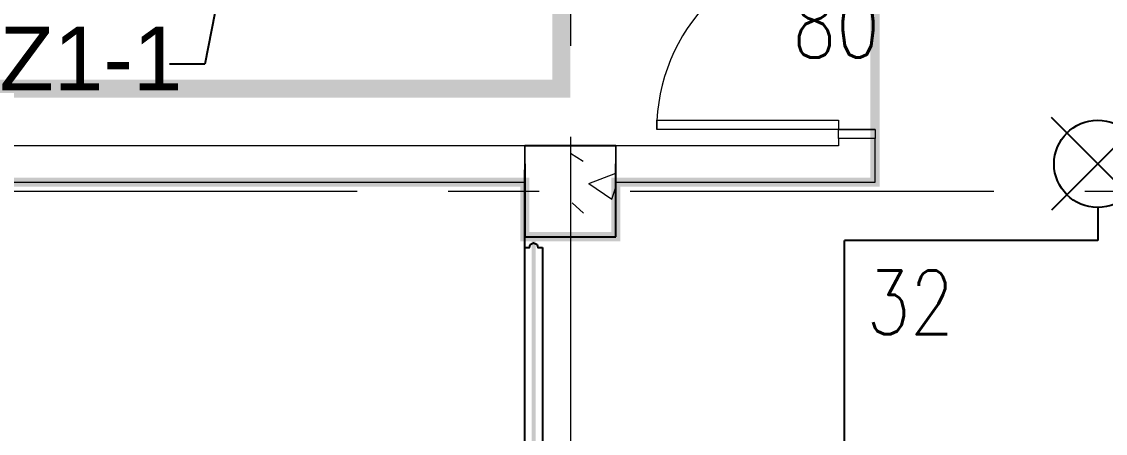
# Model space of a CAD drawing. Header units: millimetres. Extents: x -282761 to 137668, y -273845 to 94451.
# Drawn here: x 11004 to 16962, y -26156 to -23893 of the extents above; entities that cross this region are included whole.
import ezdxf
from ezdxf import colors
from ezdxf.entities.mleader import LeaderData, LeaderLine
from ezdxf.math import Vec2, Vec3

# ---------------------------------------------------------------- set-up
doc = ezdxf.new("R2010")
doc.units = ezdxf.units.MM
doc.linetypes.add('BLK_2 - 1ST__2ND_STOREY_PLAN-archi clean_11 SEPT 2024$0$IDA - Grid Line', pattern=[3500, 2000, -500, 500, -500])
doc.layers.get('Defpoints').update_dxf_attribs({"color": 8})
for name, color, linetype in [('ANNOTATION', 7, 'Continuous'), ('BLK_2 - 1ST__2ND_STOREY_PLAN-archi clean_11 SEPT 2024$0$PDF2_Geometry', 8, 'Continuous'), ('BLK_2 - 1ST__2ND_STOREY_PLAN-archi clean_11 SEPT 2024$0$PDF2_Solid Fills', 8, 'Continuous'), ('M-_FIRESPRK_T-', 7, 'Continuous'), ('M-_SPRKPIEX_E-', 1, 'Continuous'), ('ZONENAME', 152, 'Continuous')]:
    doc.layers.add(name, color=color, linetype=linetype)
for name, color, linetype, lineweight in [('BLK_2 - 1ST__2ND_STOREY_PLAN-archi clean_11 SEPT 2024$0$0-1', 8, 'Continuous', 5), ('BLK_2 - 1ST__2ND_STOREY_PLAN-archi clean_11 SEPT 2024$0$1599_DB_A_BLK2_HQ_R21- LINKVIEW_BLK2_1ST STOREY Toilet JOH$0$A-_WALL----_H-2', 8, 'Continuous', 9), ('BLK_2 - 1ST__2ND_STOREY_PLAN-archi clean_11 SEPT 2024$0$1599_DB_A_BLK2_HQ_R21- LINKVIEW_BLK2_1ST STOREY Toilet JOH$0$S-_COLN----_E', 8, 'Continuous', 9), ('BLK_2 - 1ST__2ND_STOREY_PLAN-archi clean_11 SEPT 2024$0$_CATCHMENT_DRAIN', 8, 'Continuous', 0), ('BLK_2 - 1ST__2ND_STOREY_PLAN-archi clean_11 SEPT 2024$0$A-_DOOR----_E', 8, 'Continuous', 9), ('BLK_2 - 1ST__2ND_STOREY_PLAN-archi clean_11 SEPT 2024$0$A-_DOOR----_E-1', 8, 'Continuous', 9), ('BLK_2 - 1ST__2ND_STOREY_PLAN-archi clean_11 SEPT 2024$0$A-_WALLPRTN_E', 8, 'Continuous', 9), ('BLK_2 - 1ST__2ND_STOREY_PLAN-archi clean_11 SEPT 2024$0$FURNITURE', 8, 'Continuous', 9), ('BLK_2 - 1ST__2ND_STOREY_PLAN-archi clean_11 SEPT 2024$0$S-_ANOTGRID_E-1', 8, 'BLK_2 - 1ST__2ND_STOREY_PLAN-archi clean_11 SEPT 2024$0$IDA - Grid Line', 9), ('BLK_2 - 1ST__2ND_STOREY_PLAN-archi clean_11 SEPT 2024$0$S-_COLN----_E-1', 8, 'Continuous', 25), ('BLK_2 - 1ST__2ND_STOREY_PLAN-archi clean_11 SEPT 2024$0$S-_COLN----_E-2', 8, 'Continuous', 9)]:
    doc.layers.add(name, color=color, linetype=linetype, lineweight=lineweight)
doc.styles.add('Simplex', font='SIMPLEX.shx', dxfattribs={"width": 0.8, "height": 2.5})
doc.styles.get("Standard").update_dxf_attribs({"font": 'arial.ttf'})
doc.dimstyles.new('ROOM', dxfattribs={"dimscale": 1000, "dimtxt": 0.18, "dimasz": 0.18, "dimexe": 0.18, "dimexo": 0.0625, "dimgap": 0.09, "dimtad": 0, "dimtih": 1, "dimtoh": 1, "dimdec": 0, "dimzin": 0, "dimdsep": 46, "dimtxsty": 'Standard', "dimblk": 'OBLIQUE', "dimcen": 0.09, "dimadec": 0, "dimazin": 0, "dimtfac": 1, "dimtdec": 0, "dimtofl": 0, "dimtmove": 0, "dimatfit": 3, "dimldrblk": 'DOT', "dimfxl": 1, "dimtolj": 1, "dimtzin": 0, "dimarcsym": 0})

# ---------------------------------------------------------------- blocks, each defined once
blk = doc.blocks.new('Under B spk')
for p, q in [((318.2, -318.2), (-318.2, 318.2)), ((318.2, 318.2), (-318.2, -318.2))]:
    blk.add_line(p, q)
blk.add_circle((0, 0), 300)
blk = doc.blocks.new('_Dot')
at = {"color": 0, "linetype": 'ByBlock', "lineweight": -2}
blk.add_line((-0.5, 0), (-1, 0), dxfattribs=at)
at = {"color": 0, "linetype": 'ByBlock', "const_width": 0.5}
blk.add_lwpolyline([(-0.25, 0, 1), (0.25, 0, 1)], format="xyb", close=True, dxfattribs=at)
blk = doc.blocks.new('_Oblique')
at = {"color": 0, "linetype": 'ByBlock', "lineweight": -2}
blk.add_line((-0.5, -0.5), (0.5, 0.5), dxfattribs=at)
blk = doc.blocks.new('BLK_2 - 1ST__2ND_STOREY_PLAN-archi clean_11 SEPT 2024$0$1599_DB_A_BLK2_HQ_R21_rvt-1-BLK 2 1ST STOREY PLAN')
at = {"layer": 'BLK_2 - 1ST__2ND_STOREY_PLAN-archi clean_11 SEPT 2024$0$S-_COLN----_E-2'}
h = blk.add_hatch(dxfattribs=at)
h.set_pattern_fill('FP_2', color=256, style=0, pattern_type=2)
h.set_pattern_definition([(50, (0, 0), (1821.84, -159.39), [190.5, -2095.5]), (355, (0, 0), (-352.428, 1910.567), [152.4, -1676.4]), (100.451, (151.8, -13.3), (1469.426, 1751.166), [161.9, -1780.9]), (46.184, (0, 508), (2710.79, -420.428), [285.75, -3143.25]), (96.636, (226, 473), (2374.026, 2474.276), [242.85, -2671.35]), (351.184, (0, 508), (2374.05, 2474.25), [228.6, -2514.6]), (21, (254, 381), (1516.144, -1022.652), [190.5, -2095.5]), (326, (254, 381), (618.02, 1841.88), [152.4, -1676.4]), (71.451, (380.3, 295.8), (2134.171, 819.212), [161.9, -1780.9]), (37.5, (0, 0), (30.886, 845.5504), [83.82, -1572.26, 83.82, -1617.98, -1682.75]), (37.5, (0, 0), (30.886, 845.5504), [-3357.88, 83.82, -1598.93]), (7.5, (0, 0), (668.1966, 1001.806), [83.82, -886.46, 83.82, -1534.16, -641.35]), (7.5, (0, 0), (668.1966, 1001.806), [-2588.26, 83.82, -557.53]), (327.5, (-566.4, 0), (1355.9093, -57.2896), [83.82, -551.18, 83.82, -1897.38, -2628.9]), (327.5, (-566.4, 0), (1355.9093, -57.2896), [-2616.2, 83.82, -2545.08]), (317.5, (-820.4, 0), (1481.293, 254.266), [83.82, -741.68, 83.82, -1231.9, -1866.9]), (317.5, (-820.4, 0), (1481.293, 254.266), [-2141.22, 83.82, -1783.08])])
h.paths.add_polyline_path([(-117036.4, -67802.4), (-117036.4, -67302.4), (-117536.4, -67302.4), (-117536.4, -67802.4)])
at = {"layer": 'BLK_2 - 1ST__2ND_STOREY_PLAN-archi clean_11 SEPT 2024$0$S-_COLN----_E-1'}
for p, q in [((-117036.4, -67302.4), (-117536.4, -67302.4)), ((-117536.4, -67402.4), (-117536.4, -67802.4)), ((-117036.4, -67802.4), (-117036.4, -67402.4)), ((-117536.4, -67802.4), (-117036.4, -67802.4))]:
    blk.add_line(p, q, dxfattribs=at)
blk = doc.blocks.new('BLK_2 - 1ST__2ND_STOREY_PLAN-archi clean_11 SEPT 2024$0$A$C07972a9e')
at = {"ltscale": 0.5, "const_width": 50}
blk.add_lwpolyline([(5175, 50450), (13850, 50450), (13850, 49850), (14650, 49850), (14650, 50450), (21350, 50450), (21350, 50150), (21850, 50150), (21850, 50450), (23275, 50450), (23275, 51850), (28850, 51850)], dxfattribs=at)
blk = doc.blocks.new('BLK_2 - 1ST__2ND_STOREY_PLAN-archi clean_11 SEPT 2024$0$JOH operable wall')
at = {"layer": 'BLK_2 - 1ST__2ND_STOREY_PLAN-archi clean_11 SEPT 2024$0$PDF2_Solid Fills'}
blk.add_hatch(color=256, dxfattribs=at).paths.add_polyline_path([(-117477.1, -74502.4), (-117498.3, -74502.4), (-117498.3, -67802.4), (-117477.1, -67802.4)])
at = {"layer": 'BLK_2 - 1ST__2ND_STOREY_PLAN-archi clean_11 SEPT 2024$0$PDF2_Geometry'}
blk.add_lwpolyline([(-117439, -67861.6), (-117439, -73991.5), (-117439, -74502.4), (-117536.4, -74502.4), (-117536.4, -73991.5), (-117536.4, -67861.6), (-117511, -67861.6), (-117506.7, -67844.7), (-117489.8, -67836.2), (-117468.6, -67844.7), (-117464.4, -67861.6)], close=True, dxfattribs=at)
blk = doc.blocks.new('BLK_2 - 1ST__2ND_STOREY_PLAN-archi clean_11 SEPT 2024$0$IDA - F - Single - Swing - 1100L X 2200H - B2-TD01-4055582-BLK 2 -1ST STOREY WALL SETTING OUT')
at = {"layer": 'BLK_2 - 1ST__2ND_STOREY_PLAN-archi clean_11 SEPT 2024$0$A-_DOOR----_E'}
for p, q in [((-550, 100), (-550, -100)), ((-550, 100), (-500, 100)), ((-550, 100), (-550, 100)), ((-500, 100), (-500, -100)), ((-500, 100), (-500, 100)), ((500, 100), (500, -100)), ((500, 100), (550, 100)), ((500, 100), (500, 100)), ((550, 100), (550, -100)), ((550, 100), (550, 100)), ((-550, -100), (-550, -100)), ((-500, -100), (-550, -100)), ((-500, -100), (-500, -100)), ((450, -100), (500, -100)), ((450, -1100), (450, -100)), ((500, -100), (500, -1100)), ((500, -100), (500, -100)), ((550, -100), (500, -100)), ((550, -100), (550, -100)), ((500, -1100), (450, -1100))]:
    blk.add_line(p, q, dxfattribs=at)
blk.add_arc((500, -100), 1000, 180, 270, dxfattribs=at)
at = {"layer": 'BLK_2 - 1ST__2ND_STOREY_PLAN-archi clean_11 SEPT 2024$0$A-_DOOR----_E-1'}
for p, q in [((-550, 100), (-500, 100)), ((-550, -100), (-550, 100)), ((-500, 100), (-500, -100)), ((500, 100), (550, 100)), ((500, -100), (500, 100)), ((550, 100), (550, -100)), ((-500, -100), (-550, -100)), ((550, -100), (500, -100))]:
    blk.add_line(p, q, dxfattribs=at)
blk = doc.blocks.new('BLK_2 - 1ST__2ND_STOREY_PLAN-archi clean_11 SEPT 2024')
at = {"layer": 'BLK_2 - 1ST__2ND_STOREY_PLAN-archi clean_11 SEPT 2024$0$1599_DB_A_BLK2_HQ_R21- LINKVIEW_BLK2_1ST STOREY Toilet JOH$0$A-_WALL----_H-2'}
h = blk.add_hatch(dxfattribs=at)
h.set_pattern_fill('FP_2', color=256, style=0, pattern_type=2)
h.set_pattern_definition([(0, (-131307.08, -42727.71), (1016, 254), [83.82, -678.18, 83.82, -678.18, -4064]), (0, (-131307.08, -42727.71), (1016, 254), [-1524, 83.82, -1440.18, 83.82, -678.18, -1778]), (0, (-131307.08, -42727.71), (1016, 254), [-3810, 83.82, -424.18, 83.82, -1186.18]), (120, (-130926.08, -42600.71), (-727.9705, 752.8818), [83.82, -678.18, 83.82, -678.18, -4064]), (120, (-130926.08, -42600.71), (-727.9705, 752.8818), [-1524, 83.82, -1440.18, 83.82, -678.18, -1778]), (120, (-130926.08, -42600.71), (-727.9705, 752.8818), [-3810, 83.82, -424.18, 83.82, -1186.18]), (240, (-130799.08, -42092.71), (-288.0295, -1006.8818), [83.82, -678.18, 83.82, -678.18, -4064]), (240, (-130799.08, -42092.71), (-288.0295, -1006.8818), [-1524, 83.82, -1440.18, 83.82, -678.18, -1778]), (240, (-130799.08, -42092.71), (-288.0295, -1006.8818), [-3810, 83.82, -424.18, 83.82, -1186.18])])
h.paths.add_polyline_path([(-117136.4, -67302.4), (-117036.4, -67302.4), (-117036.4, -67252.4), (-117136.4, -67252.4)], flags=0)
at = {"layer": 'BLK_2 - 1ST__2ND_STOREY_PLAN-archi clean_11 SEPT 2024$0$1599_DB_A_BLK2_HQ_R21- LINKVIEW_BLK2_1ST STOREY Toilet JOH$0$S-_COLN----_E'}
h = blk.add_hatch(dxfattribs=at)
h.set_pattern_fill('FP_1', color=256, style=0, pattern_type=2)
h.set_pattern_definition([(50, (-131307.1, -42727.7), (1821.84, -159.39), [190.5, -2095.5]), (355, (-131307, -42727.7), (-352.43, 1910.57), [152.4, -1676.4]), (100.451, (-131155.3, -42741), (1469.43, 1751.17), [161.9, -1780.9]), (46.184, (-131307, -42219.7), (2710.79, -420.43), [285.75, -3143.25]), (96.636, (-131081.2, -42254.7), (2374.03, 2474.28), [242.85, -2671.35]), (351.184, (-131307, -42219.7), (2374.05, 2474.25), [228.6, -2514.6]), (21, (-131053.1, -42346.7), (1516.14, -1022.65), [190.5, -2095.5]), (326, (-131053, -42346.7), (618.02, 1841.88), [152.4, -1676.4]), (71.451, (-130926.7, -42432), (2134.17, 819.21), [161.9, -1780.9]), (37.5, (-131307.1, -42727.7), (30.886, 845.55), [83.82, -1572.26, 83.82, -1617.98, -1682.75]), (37.5, (-131307.1, -42727.7), (30.886, 845.55), [-3357.88, 83.82, -1598.93]), (7.5, (-131307.1, -42727.7), (668.197, 1001.806), [83.82, -886.46, 83.82, -1534.16, -641.35]), (7.5, (-131307.1, -42727.7), (668.197, 1001.806), [-2588.26, 83.82, -557.53]), (327.5, (-131873.5, -42727.7), (1355.91, -57.29), [83.82, -551.18, 83.82, -1897.38, -2628.9]), (327.5, (-131873.5, -42727.7), (1355.91, -57.29), [-2616.2, 83.82, -2545.08]), (317.5, (-132127.5, -42727.7), (1481.293, 254.266), [83.82, -741.68, 83.82, -1231.9, -1866.9]), (317.5, (-132127.5, -42727.7), (1481.293, 254.266), [-2141.22, 83.82, -1783.08])])
h.paths.add_polyline_path([(-117536.4, -67802.4), (-117036.4, -67802.4), (-117036.4, -67302.4), (-117536.4, -67302.4), (-117536.4, -67402.4)], flags=0)
for p, q in [((-117536.4, -67402.4), (-117536.4, -67302.4)), ((-117536.4, -67302.4), (-117536.4, -67402.4)), ((-117036.4, -67302.4), (-117536.4, -67302.4)), ((-117536.4, -67402.4), (-117536.4, -67802.4)), ((-117036.4, -67802.4), (-117036.4, -67402.4)), ((-117536.4, -67802.4), (-117036.4, -67802.4))]:
    blk.add_line(p, q, dxfattribs=at)
blk.add_lwpolyline([(-117536.4, -67802.4), (-117036.4, -67802.4), (-117036.4, -67302.4), (-117536.4, -67302.4)], close=True, dxfattribs=at)
at = {"layer": 'BLK_2 - 1ST__2ND_STOREY_PLAN-archi clean_11 SEPT 2024$0$A-_WALLPRTN_E'}
for p, q in [((-115811.4, -67262.4), (-115811.4, -67302.4)), ((-115611.4, -67262.4), (-115811.4, -67262.4)), ((-115611.4, -67502.4), (-115611.4, -67262.4)), ((-117536.4, -67302.4), (-121636.4, -67302.4)), ((-117536.4, -67502.4), (-117536.4, -67302.4)), ((-115811.4, -67302.4), (-117036.4, -67302.4)), ((-117036.4, -67302.4), (-117036.4, -67502.4)), ((-121636.4, -67502.4), (-117536.4, -67502.4)), ((-117036.4, -67502.4), (-115611.4, -67502.4))]:
    blk.add_line(p, q, dxfattribs=at)
at = {"layer": 'BLK_2 - 1ST__2ND_STOREY_PLAN-archi clean_11 SEPT 2024$0$S-_ANOTGRID_E-1'}
for p, q in [((-117286.4, -28753), (-117286.4, -124071.4)), ((-141458.5, -67552.4), (-97513.5, -67552.4))]:
    blk.add_line(p, q, dxfattribs=at)
at = {"layer": 'Defpoints'}
blk.add_line((-117536.4, -80113.3), (-117536.4, -67435.8), dxfattribs=at)
at = {"layer": 'BLK_2 - 1ST__2ND_STOREY_PLAN-archi clean_11 SEPT 2024$0$0-1'}
for name, p in [('BLK_2 - 1ST__2ND_STOREY_PLAN-archi clean_11 SEPT 2024$0$1599_DB_A_BLK2_HQ_R21_rvt-1-BLK 2 1ST STOREY PLAN', (0, 0)), ('BLK_2 - 1ST__2ND_STOREY_PLAN-archi clean_11 SEPT 2024$0$A$C07972a9e', (-138886.4, -117952.4))]:
    blk.add_blockref(name, p, dxfattribs=at)
at = {"layer": 'BLK_2 - 1ST__2ND_STOREY_PLAN-archi clean_11 SEPT 2024$0$A-_DOOR----_E', "rotation": 270}
blk.add_blockref('BLK_2 - 1ST__2ND_STOREY_PLAN-archi clean_11 SEPT 2024$0$IDA - F - Single - Swing - 1100L X 2200H - B2-TD01-4055582-BLK 2 -1ST STOREY WALL SETTING OUT', (-115711.4, -66712.4), dxfattribs=at)
at = {"layer": 'BLK_2 - 1ST__2ND_STOREY_PLAN-archi clean_11 SEPT 2024$0$FURNITURE'}
blk.add_blockref('BLK_2 - 1ST__2ND_STOREY_PLAN-archi clean_11 SEPT 2024$0$JOH operable wall', (0, 0), dxfattribs=at)

msp = doc.modelspace()

# ---------------------------------------------------------------- linework, layer by layer
at = {"layer": 'M-_SPRKPIEX_E-'}
for p, q in [((16920.2, -24914.5), (16920.2, -25096.5)), ((15528.1, -26279.5), (15528.1, -25096.5)), ((16920.2, -25096.5), (15528.1, -25096.5))]:
    msp.add_line(p, q, dxfattribs=at)
at = {"layer": 'M-_SPRKPIEX_E-', "color": 24, "const_width": 100}
msp.add_lwpolyline([(-4667.9, -26031.8), (-4667.9, -24261.4), (13970.7, -24261.4), (13970.7, -23553.4)], dxfattribs=at)

# ---------------------------------------------------------------- block references
at = {"layer": 'BLK_2 - 1ST__2ND_STOREY_PLAN-archi clean_11 SEPT 2024$0$_CATCHMENT_DRAIN'}
msp.add_blockref('BLK_2 - 1ST__2ND_STOREY_PLAN-archi clean_11 SEPT 2024', (131307.1, 42727.7), dxfattribs=at)
at = {"layer": 'M-_SPRKPIEX_E-', "xscale": 0.8, "yscale": 0.8, "zscale": 0.8}
msp.add_blockref('Under B spk', (16920.2, -24674.5), dxfattribs=at)

# ---------------------------------------------------------------- texts
at = {"layer": 'M-_FIRESPRK_T-', "style": 'Simplex', "width": 0.8}
for s, p in [('80', (15242.3, -24089.8)), ('32', (15649.3, -25611))]:
    msp.add_text(s, height=350, dxfattribs=at).set_placement(p)
at = {"layer": 'ZONENAME', "insert": (10826, -23919.7), "char_height": 350, "width": 1018.47, "attachment_point": 1}
msp.add_mtext('\\pi56.336;Z1-1', dxfattribs=at)

# ---------------------------------------------------------------- leaders
at = {"layer": 'ANNOTATION'}
ml = msp.add_multileader_mtext('Standard', dxfattribs=at)
ml.set_content('DR 1-2\\P%%C100 DR PIPE\\PF/A\\P\\P%%C50 HR PIPE \\PT/A\\P\\P%%C150 SPK MAIN PIPE\\PT/A', color=256)
ml.set_leader_properties()
ml.build(insert=Vec2(0, 0))
ml.multileader.update_dxf_attribs({"arrow_head_size": 320, "scale": 80})
ctx = ml.context
ctx.base_point, ctx.scale, ctx.char_height, ctx.arrow_head_size, ctx.landing_gap_size, ctx.plane_origin = Vec3(21933.4, -18310.1), 80, 320, 320, 160, Vec3(16236.1, -22158.8)
notes = []
notes.append((ctx, [(0, (1, 1, 0), (20214.1, -18310.1), (1, 0), 1719.3, [(2, [(13970.8, -21043.7), (13970.8, -21225.7), (13970.7, -21450.4)], 0, [])])]))
ctx.mtext.insert, ctx.mtext.flow_direction = Vec3(22093.4, -18147.4), 5
at = {"layer": 'ZONENAME'}
msp.add_leader([(12318.7, -22553), (12010.7, -24125.7), (11817, -24125.7)], dimstyle='ROOM', override={"dimasz": 0.1, "dimgap": 0.09, "dimtad": 0}, dxfattribs=at)
for ctx, leaders in notes:
    for number, flags, end, landing, length, lines in leaders:
        leader = LeaderData()
        leader.index, (leader.has_last_leader_line, leader.has_dogleg_vector, leader.attachment_direction) = number, flags
        leader.last_leader_point, leader.dogleg_vector, leader.dogleg_length = Vec3(end), Vec3(landing), length
        for number, points, colour, breaks in lines:
            line = LeaderLine()
            line.index, line.vertices, line.color, line.breaks = number, Vec3.list(points), colors.encode_raw_color(colour), breaks
            leader.lines.append(line)
        ctx.leaders.append(leader)

doc.saveas('drawing.dxf')
